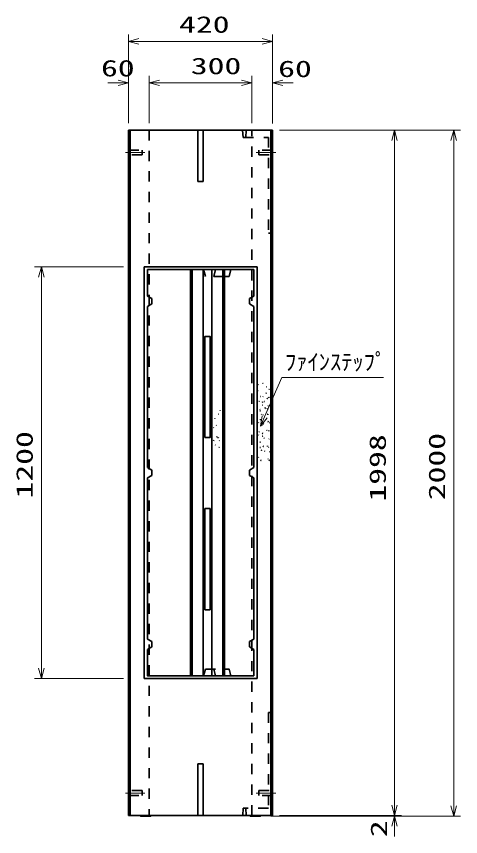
# Model space of a CAD drawing. Units: millimetres on the paper. Extents: x 0 to 841, y 0 to 594.
# Drawn here: x 260.1 to 324.9, y 284.1 to 403.7 of the extents above; entities that cross this region are included whole.
import ezdxf
from ezdxf.enums import TextEntityAlignment as Align

# ---------------------------------------------------------------- set-up
doc = ezdxf.new("R2010")
doc.units = ezdxf.units.MM
doc.linetypes.add('USER2', pattern=[18.5, 12, -1.5, 3.5, -1.5])
doc.linetypes.add('USER3', pattern=[3, 1.5, -1.5])
for name, color, linetype, lineweight in [('D-BMK（構造物基準線）', 2, 'USER2', 18), ('D-STR-DIM（寸法）', 7, 'Continuous', 13), ('D-STR-HTXT（旗上げ）', 7, 'Continuous', 13), ('D-STR（構造物）', 1, 'Continuous', 35)]:
    doc.layers.add(name, color=color, linetype=linetype, lineweight=lineweight)
doc.styles.add('ＭＳ ゴシック', font='')
doc.styles.get('ＭＳ ゴシック').set_extended_font_data('MS Gothic')

# ---------------------------------------------------------------- blocks, each defined once
blk = doc.blocks.new('_Open30')
at = {"color": 7, "linetype": 'Continuous', "lineweight": 13}
for p, q in [((-1, 0.2679), (0, 0)), ((0, 0), (-1, -0.2679)), ((0, 0), (-1, 0))]:
    blk.add_line(p, q, dxfattribs=at)

msp = doc.modelspace()

# ---------------------------------------------------------------- linework, layer by layer
at = {"layer": 'D-BMK（構造物基準線）'}
for p, q in [((275.979, 383.873), (278.828, 383.873)), ((275.979, 383.873), (278.828, 383.873)), ((295.054, 383.873), (297.903, 383.873)), ((295.054, 383.873), (297.903, 383.873)), ((275.979, 290.473), (278.828, 290.473)), ((275.979, 290.473), (278.828, 290.473)), ((297.903, 290.473), (295.054, 290.473)), ((297.903, 290.473), (295.054, 290.473))]:
    msp.add_line(p, q, dxfattribs=at)
at = {"layer": 'D-STR-DIM（寸法）'}
for p, q in [((276.441, 395.019), (276.441, 401.07)), ((276.441, 395.019), (276.441, 401.07)), ((297.441, 395.05), (297.441, 401.07)), ((297.441, 395.05), (297.441, 401.07)), ((277.941, 400.07), (295.941, 400.07)), ((277.941, 400.07), (295.941, 400.07)), ((276.441, 388.123), (276.441, 395.019)), ((276.441, 388.123), (276.441, 395.019)), ((279.441, 388.123), (279.441, 395.019)), ((279.441, 388.175), (279.441, 395.019)), ((279.441, 388.175), (279.441, 395.019)), ((294.441, 388.123), (294.441, 395.019)), ((294.441, 388.123), (294.441, 395.019)), ((294.441, 388.123), (294.441, 395.019)), ((297.441, 388.093), (297.441, 395.019)), ((297.441, 388.093), (297.441, 395.019)), ((274.941, 394.019), (273.441, 394.019)), ((274.941, 394.019), (273.441, 394.019)), ((280.941, 394.019), (292.941, 394.019)), ((280.941, 394.019), (282.441, 394.019)), ((280.941, 394.019), (282.441, 394.019)), ((292.941, 394.019), (291.441, 394.019)), ((292.941, 394.019), (291.441, 394.019)), ((298.941, 394.019), (300.441, 394.019)), ((298.941, 394.019), (300.441, 394.019)), ((298.441, 387.123), (316.23, 387.123)), ((298.441, 387.123), (316.23, 387.123)), ((314.793, 387.123), (324.87, 387.123)), ((314.793, 387.123), (324.87, 387.123)), ((315.23, 288.723), (315.23, 385.623)), ((315.23, 288.723), (315.23, 385.623)), ((323.87, 288.623), (323.87, 385.623)), ((323.87, 288.623), (323.87, 385.623)), ((275.691, 367.173), (262.727, 367.173)), ((275.691, 367.173), (262.727, 367.173)), ((263.727, 308.673), (263.727, 365.673)), ((263.727, 308.673), (263.727, 365.673)), ((275.691, 307.173), (262.727, 307.173)), ((275.691, 307.173), (262.727, 307.173)), ((315.23, 288.723), (315.23, 290.223)), ((315.23, 288.723), (315.23, 290.223)), ((297.191, 287.123), (316.23, 287.123)), ((297.191, 287.123), (316.23, 287.123)), ((298.441, 287.223), (316.23, 287.223)), ((298.441, 287.223), (316.23, 287.223)), ((298.441, 287.223), (316.23, 287.223)), ((298.441, 287.223), (316.23, 287.223)), ((313.793, 287.123), (324.87, 287.123)), ((313.793, 287.123), (324.87, 287.123)), ((315.23, 285.623), (315.23, 284.123)), ((315.23, 285.623), (315.23, 284.123))]:
    msp.add_line(p, q, dxfattribs=at)
at = {"layer": 'D-STR-HTXT（旗上げ）'}
msp.add_lwpolyline([(313.614, 351.082), (298.784, 351.082), (296.284, 345.331)], dxfattribs=at)
msp.add_lwpolyline([(313.614, 351.082), (298.784, 351.082), (296.284, 345.331)], dxfattribs=at)
at = {"layer": 'D-STR（構造物）'}
for p, q in [((297.441, 387.123), (276.441, 387.123)), ((276.441, 387.123), (276.441, 287.223)), ((297.441, 387.123), (276.441, 387.123)), ((276.441, 387.123), (276.441, 287.223)), ((276.691, 287.223), (276.691, 387.123)), ((276.691, 287.223), (276.691, 387.123)), ((286.566, 387.123), (286.566, 379.623)), ((286.566, 387.123), (286.566, 379.623)), ((287.316, 379.623), (287.316, 387.123)), ((287.316, 379.623), (287.316, 387.123)), ((297.191, 387.123), (297.191, 287.223)), ((297.191, 387.123), (297.191, 287.223)), ((297.441, 287.223), (297.441, 387.123)), ((297.441, 287.223), (297.441, 387.123)), ((286.566, 379.623), (287.316, 379.623)), ((286.566, 379.623), (287.316, 379.623)), ((295.211, 367.173), (278.711, 367.173)), ((278.711, 367.173), (278.711, 307.173)), ((295.211, 307.173), (295.211, 367.173)), ((285.467, 366.798), (285.467, 307.548)), ((285.717, 366.798), (285.717, 307.548)), ((287.336, 366.798), (287.336, 307.548)), ((288.586, 366.798), (288.586, 307.548)), ((290.205, 366.798), (290.205, 307.548)), ((290.455, 366.798), (290.455, 307.548)), ((294.711, 366.798), (291.364, 366.798)), ((294.711, 362.925), (294.711, 366.798)), ((294.711, 362.925), (294.082, 362.562)), ((294.082, 362.562), (294.082, 361.789)), ((279.211, 361.426), (279.211, 337.923)), ((294.082, 361.789), (294.711, 361.426)), ((294.711, 337.923), (294.711, 361.426)), ((295.343, 350.025), (295.416, 350.006)), ((295.969, 350.201), (296.026, 350.249)), ((296.026, 350.249), (296.074, 350.191)), ((296.544, 349.695), (296.619, 349.695)), ((296.892, 349.31), (296.945, 349.363)), ((296.945, 349.363), (296.998, 349.31)), ((295.229, 349.171), (295.282, 349.118)), ((295.282, 349.118), (295.335, 349.171)), ((295.709, 348.298), (295.635, 348.311)), ((296.048, 348.227), (296.074, 348.298)), ((296.528, 348.762), (296.455, 348.743)), ((296.508, 348.835), (296.528, 348.762)), ((296.645, 347.925), (296.658, 347.999)), ((296.658, 347.999), (296.732, 347.986)), ((296.84, 348.125), (296.901, 348.168)), ((296.901, 348.168), (296.944, 348.106)), ((290.28, 346.78), (290.227, 346.833)), ((290.28, 346.78), (290.333, 346.833)), ((295.493, 347.625), (295.431, 347.582)), ((295.493, 347.625), (295.536, 347.564)), ((295.926, 347.449), (295.988, 347.492)), ((296.035, 347.021), (295.96, 347.028)), ((295.988, 347.492), (296.031, 347.43)), ((296.257, 347.552), (296.325, 347.583)), ((296.772, 346.873), (296.81, 346.938)), ((296.81, 346.938), (296.875, 346.901)), ((289.498, 345.69), (289.573, 345.697)), ((289.807, 346.197), (289.827, 346.27)), ((290.255, 346.073), (290.32, 346.11)), ((295.603, 346.212), (295.678, 346.212)), ((295.622, 346.383), (295.609, 346.456)), ((295.847, 345.69), (295.775, 345.671)), ((296.009, 345.653), (296.071, 345.61)), ((296.071, 345.61), (296.028, 345.549)), ((296.379, 346.605), (296.33, 346.663)), ((296.49, 346.547), (296.428, 346.504)), ((296.533, 346.486), (296.49, 346.547)), ((296.691, 345.698), (296.764, 345.711)), ((296.781, 346.495), (296.707, 346.508)), ((296.764, 345.711), (296.777, 345.637)), ((296.768, 346.421), (296.781, 346.495)), ((289.019, 345.075), (289.026, 345.15)), ((290.273, 344.983), (290.305, 344.915)), ((295.453, 344.494), (295.415, 344.429)), ((295.616, 344.874), (295.689, 344.894)), ((295.689, 344.894), (295.669, 344.966)), ((296.82, 344.643), (296.746, 344.63)), ((296.833, 344.569), (296.82, 344.643)), ((297.062, 344.472), (297.001, 344.515)), ((297.019, 344.411), (297.062, 344.472)), ((288.869, 343.738), (288.816, 343.791)), ((289.238, 344.039), (289.269, 344.107)), ((295.876, 344.137), (295.863, 344.064)), ((296.13, 344.327), (296.069, 344.284)), ((296.13, 344.327), (296.173, 344.266)), ((296.571, 343.34), (296.632, 343.383)), ((296.632, 343.383), (296.675, 343.321)), ((296.924, 343.331), (296.911, 343.257)), ((289.33, 342.376), (289.311, 342.448)), ((289.514, 342.288), (289.449, 342.251)), ((289.514, 342.288), (289.552, 342.223)), ((295.456, 342.67), (295.381, 342.676)), ((295.443, 343.084), (295.501, 343.132)), ((295.501, 343.132), (295.452, 343.19)), ((295.99, 342.526), (295.917, 342.506)), ((296.01, 342.899), (295.937, 342.919)), ((295.99, 342.827), (296.01, 342.899)), ((296.009, 342.453), (295.99, 342.526)), ((296.176, 342.168), (296.233, 342.216)), ((296.233, 342.216), (296.185, 342.274)), ((296.929, 342.134), (296.923, 342.059)), ((288.876, 341.911), (288.85, 341.841)), ((289.095, 341.265), (289.127, 341.197)), ((289.618, 340.841), (289.676, 340.889)), ((289.638, 341.819), (289.691, 341.872)), ((289.676, 340.889), (289.724, 340.831)), ((290.255, 341.327), (290.274, 341.4)), ((295.664, 340.844), (295.596, 340.876)), ((295.604, 341.623), (295.679, 341.623)), ((296.116, 341.015), (296.044, 341.035)), ((296.116, 341.015), (296.097, 340.943)), ((296.7, 341.013), (296.707, 341.088)), ((296.896, 340.86), (296.848, 340.918)), ((295.771, 340.487), (295.846, 340.48)), ((295.846, 340.48), (295.839, 340.405)), ((296.339, 340.332), (296.282, 340.284)), ((296.291, 340.39), (296.339, 340.332)), ((297.029, 340.175), (297.035, 340.25)), ((295.4, 339.467), (295.453, 339.414)), ((295.702, 338.992), (295.77, 338.96)), ((295.77, 338.96), (295.738, 338.892)), ((296.806, 339.129), (296.813, 339.204)), ((296.945, 338.928), (297.003, 338.976)), ((297.003, 338.976), (296.954, 339.034)), ((294.711, 337.923), (294.082, 337.56)), ((294.082, 337.56), (294.082, 336.786)), ((279.211, 336.423), (279.211, 312.92)), ((294.082, 336.786), (294.711, 336.423)), ((294.711, 312.92), (294.711, 336.423)), ((294.711, 312.92), (294.082, 312.557)), ((294.082, 312.557), (294.082, 311.783)), ((294.082, 311.783), (294.711, 311.42)), ((294.711, 307.548), (294.711, 311.42)), ((291.364, 307.548), (294.711, 307.548)), ((278.711, 307.173), (295.211, 307.173)), ((286.566, 294.723), (286.566, 287.223)), ((286.566, 294.723), (287.316, 294.723)), ((286.566, 294.723), (286.566, 287.223)), ((286.566, 294.723), (287.316, 294.723)), ((287.316, 294.723), (287.316, 287.223)), ((287.316, 294.723), (287.316, 287.223)), ((276.441, 287.223), (297.441, 287.223)), ((276.441, 287.223), (297.441, 287.223)), ((278.191, 287.123), (278.091, 287.223)), ((278.191, 287.123), (278.091, 287.223)), ((279.691, 287.123), (278.191, 287.123)), ((279.691, 287.123), (278.191, 287.123)), ((279.691, 287.123), (279.791, 287.223)), ((279.691, 287.123), (279.791, 287.223)), ((294.191, 287.123), (294.091, 287.223)), ((294.191, 287.123), (294.091, 287.223)), ((295.691, 287.123), (294.191, 287.123)), ((295.691, 287.123), (294.191, 287.123)), ((295.691, 287.123), (295.791, 287.223)), ((295.691, 287.123), (295.791, 287.223))]:
    msp.add_line(p, q, dxfattribs=at)
at = {"layer": 'D-STR（構造物）', "linetype": 'USER3'}
for p, q in [((279.441, 387.123), (279.441, 287.223)), ((279.441, 387.123), (279.441, 287.223)), ((293.082, 387.123), (293.163, 386.073)), ((293.082, 387.123), (293.163, 386.073)), ((293.603, 387.123), (293.529, 386.073)), ((293.603, 387.123), (293.529, 386.073)), ((294.441, 287.223), (294.441, 387.123)), ((294.441, 287.223), (294.441, 387.123)), ((293.163, 386.073), (296.859, 386.073)), ((293.163, 386.073), (296.859, 386.073)), ((296.859, 386.073), (296.859, 372.123)), ((296.859, 386.073), (296.859, 372.123)), ((276.441, 384.223), (278.441, 384.223)), ((276.441, 384.223), (278.441, 384.223)), ((278.441, 384.223), (278.441, 383.523)), ((278.441, 384.223), (278.441, 383.523)), ((297.441, 384.223), (295.441, 384.223)), ((295.441, 384.223), (295.441, 383.523)), ((297.441, 384.223), (295.441, 384.223)), ((295.441, 384.223), (295.441, 383.523)), ((278.441, 383.523), (276.441, 383.523)), ((278.441, 383.523), (276.441, 383.523)), ((295.441, 383.523), (297.441, 383.523)), ((295.441, 383.523), (297.441, 383.523)), ((296.859, 372.123), (297.434, 372.123)), ((296.859, 372.123), (297.434, 372.123)), ((288.882, 365.798), (289.131, 366.798)), ((289.131, 307.548), (288.882, 308.548)), ((296.866, 302.223), (296.866, 288.273)), ((296.866, 302.223), (297.441, 302.223)), ((296.866, 302.223), (296.866, 288.273)), ((296.866, 302.223), (297.441, 302.223)), ((278.441, 290.823), (276.441, 290.823)), ((278.441, 290.823), (276.441, 290.823)), ((278.441, 290.123), (278.441, 290.823)), ((278.441, 290.123), (278.441, 290.823)), ((295.441, 290.823), (297.441, 290.823)), ((295.441, 290.123), (295.441, 290.823)), ((295.441, 290.823), (297.441, 290.823)), ((295.441, 290.123), (295.441, 290.823)), ((276.441, 290.123), (278.441, 290.123)), ((276.441, 290.123), (278.441, 290.123)), ((297.441, 290.123), (295.441, 290.123)), ((297.441, 290.123), (295.441, 290.123)), ((293.17, 288.273), (293.089, 287.223)), ((293.17, 288.273), (293.089, 287.223)), ((296.866, 288.273), (293.17, 288.273)), ((296.866, 288.273), (293.17, 288.273)), ((293.61, 287.223), (293.536, 288.273)), ((293.61, 287.223), (293.536, 288.273))]:
    msp.add_line(p, q, dxfattribs=at)
at = {"layer": 'D-STR（構造物）'}
for points in [[(290.584, 366.798), (279.211, 366.798), (279.211, 362.925)], [(279.211, 362.925), (279.84, 362.562), (279.84, 361.789), (279.211, 361.426)], [(279.211, 337.923), (279.84, 337.56), (279.84, 336.786)], [(279.211, 337.923), (279.84, 337.56), (279.84, 336.786), (279.211, 336.423)], [(279.211, 311.42), (279.84, 311.783), (279.84, 312.557), (279.211, 312.92)], [(279.211, 311.42), (279.211, 307.548), (290.584, 307.548)]]:
    msp.add_lwpolyline(points, dxfattribs=at)
at = {"layer": 'D-STR（構造物）', "linetype": 'USER3'}
for points in [[(290.376, 365.798), (287.644, 365.798), (287.376, 366.799)], [(287.376, 307.547), (287.644, 308.548), (290.376, 308.548)]]:
    msp.add_lwpolyline(points, dxfattribs=at)
at = {"layer": 'D-STR（構造物）'}
for points in [[(290.334, 366.798), (290.376, 365.798), (291.113, 365.798), (291.364, 366.798)], [(287.586, 342.298), (288.336, 342.298), (288.336, 357.048), (287.586, 357.048)], [(288.336, 317.198), (288.336, 331.948), (287.586, 331.948), (287.586, 317.198)], [(290.376, 308.548), (290.334, 307.548), (291.364, 307.548), (291.113, 308.548)]]:
    msp.add_lwpolyline(points, close=True, dxfattribs=at)

# ---------------------------------------------------------------- block references
at = {"layer": 'D-STR-DIM（寸法）', "xscale": 1.5, "yscale": 1.5}
for p, rotation in [((276.441, 400.07), 180), ((276.441, 400.07), 180), ((279.441, 394.019), 180), ((279.441, 394.019), 180), ((279.441, 394.019), 180), ((297.441, 394.019), 180), ((297.441, 394.019), 180), ((315.23, 387.123), 90), ((315.23, 387.123), 90), ((323.87, 387.123), 90), ((323.87, 387.123), 90), ((263.727, 367.173), 90), ((263.727, 367.173), 90), ((263.727, 307.173), 270), ((263.727, 307.173), 270), ((315.23, 287.223), 270), ((315.23, 287.223), 270), ((315.23, 287.223), 270), ((315.23, 287.223), 270), ((323.87, 287.123), 270), ((323.87, 287.123), 270), ((315.23, 287.123), 90), ((315.23, 287.123), 90)]:
    msp.add_blockref('_Open30', p, dxfattribs=dict(at, rotation=rotation))
for p in [(297.441, 400.07), (297.441, 400.07), (276.441, 394.019), (276.441, 394.019), (294.441, 394.019), (294.441, 394.019), (294.441, 394.019)]:
    msp.add_blockref('_Open30', p, dxfattribs=at)
at = {"layer": 'D-STR-HTXT（旗上げ）', "xscale": 1.5, "yscale": 1.5, "rotation": 246.50838}
msp.add_blockref('_Open30', (295.687, 343.955), dxfattribs=at)
msp.add_blockref('_Open30', (295.687, 343.955), dxfattribs=at)

# ---------------------------------------------------------------- texts
at = {"layer": 'D-STR-DIM（寸法）', "style": 'ＭＳ ゴシック', "width": 1.5}
for s, p in [('420', (283.816, 400.607)), ('420', (283.816, 400.607)), ('60', (272.427, 394.238)), ('60', (272.427, 394.238)), ('300', (285.524, 394.557)), ('60', (298.26, 394.143)), ('60', (298.26, 394.143))]:
    msp.add_text(s, height=2.405, dxfattribs=at).set_placement(p, align=Align.BOTTOM_LEFT)
for s, p in [('1200', (263.19, 333.423)), ('1200', (263.19, 333.423)), ('1998', (314.692, 332.964)), ('1998', (314.692, 332.964)), ('2000', (323.332, 333.164)), ('2000', (323.332, 333.164)), ('2', (314.867, 284.035)), ('2', (314.867, 284.035))]:
    msp.add_text(s, height=2.405, rotation=90, dxfattribs=at).set_placement(p, align=Align.BOTTOM_LEFT)
at = {"layer": 'D-STR-HTXT（旗上げ）', "style": 'ＭＳ ゴシック'}
msp.add_text('ﾌｧｲﾝｽﾃｯﾌﾟ', height=2.405, dxfattribs=at).set_placement((299.263, 351.407), align=Align.BOTTOM_LEFT)
msp.add_text('ﾌｧｲﾝｽﾃｯﾌﾟ', height=2.405, dxfattribs=at).set_placement((299.263, 351.407), align=Align.BOTTOM_LEFT)

doc.saveas('drawing.dxf')
